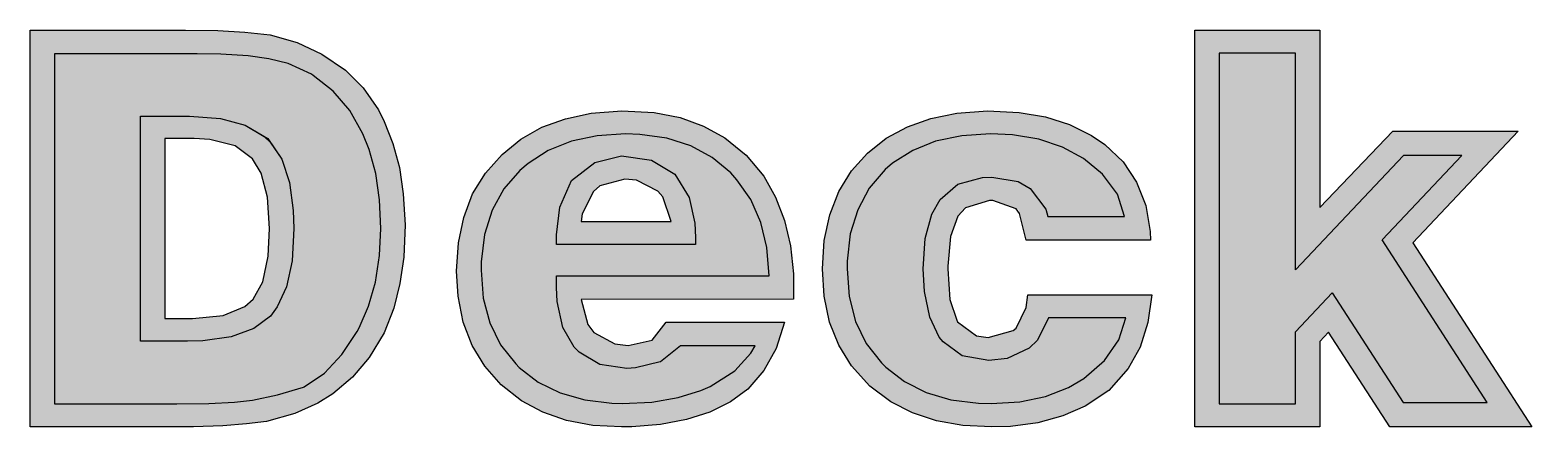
# Model space of a CAD drawing. Header units: millimetres. Extents: x 2963 to 4062, y 1247 to 1959.
# Drawn here: x 3074.62 to 3082.38, y 1366.21 to 1368.26 of the extents above; entities that cross this region are included whole.
import ezdxf

# ---------------------------------------------------------------- set-up
doc = ezdxf.new("R2010")
doc.units = ezdxf.units.MM
doc.layers.add('DMText', color=7, linetype='Continuous', true_color=0x22346e)
doc.layers.add('PitchDeck Small', color=7, linetype='Continuous', true_color=0x22346e)

msp = doc.modelspace()

# ---------------------------------------------------------------- hatches: boundary and pattern name
at = {"layer": 'DMText'}
h = msp.add_hatch(color=256, dxfattribs=at)
h.dxf.hatch_style = 1
h.paths.add_polyline_path([(3075.4428, 1367.8165), (3075.1899, 1367.8165), (3075.1899, 1366.6531), (3075.432, 1366.6531), (3075.5117, 1366.6547), (3075.6589, 1366.6761), (3075.7754, 1366.719), (3075.8612, 1366.7834), (3075.8965, 1366.8309), (3075.944, 1366.9351), (3075.9731, 1367.07), (3075.9823, 1367.2356), (3075.9792, 1367.3291), (3075.9593, 1367.4747), (3075.9194, 1367.5942), (3075.8597, 1367.6831), (3075.829, 1367.7122), (3075.7309, 1367.7705), (3075.6022, 1367.8057)])
h.paths.add_polyline_path([(3075.8459, 1367.398), (3075.8137, 1367.5222), (3075.7692, 1367.5973), (3075.6788, 1367.6632), (3075.547, 1367.6969), (3075.4673, 1367.7015), (3075.3156, 1367.7015), (3075.3156, 1366.7712), (3075.4581, 1366.7712), (3075.616, 1366.7865), (3075.7279, 1366.8325), (3075.7723, 1366.8708), (3075.8214, 1366.9612), (3075.8489, 1367.093), (3075.8566, 1367.2356)], flags=16)
h.paths.add_polyline_path([(3077.538, 1367.5774), (3077.417, 1367.4839), (3077.3571, 1367.3459), (3077.3403, 1367.2034), (3077.3403, 1367.1528), (3078.0591, 1367.1528), (3078.0591, 1367.1896), (3078.056, 1367.2631), (3078.0254, 1367.3965), (3077.9528, 1367.5181), (3077.8307, 1367.5896), (3077.6763, 1367.6119)])
h.paths.add_polyline_path([(3077.8905, 1367.3996), (3077.8644, 1367.4302), (3077.7541, 1367.4854), (3077.6928, 1367.4915), (3077.564, 1367.4563), (3077.5319, 1367.4271), (3077.4721, 1367.3122), (3077.4675, 1367.2723), (3077.9334, 1367.2723)], flags=16)
at = {"layer": 'PitchDeck Small'}
h = msp.add_hatch(color=256, dxfattribs=at)
h.dxf.hatch_style = 1
h.paths.add_polyline_path([(3074.6182, 1366.2102), (3075.3018, 1366.2102), (3075.4627, 1366.2117), (3075.6144, 1366.2163), (3075.7371, 1366.2255), (3075.8411, 1366.2389), (3075.9869, 1366.2792), (3076.1064, 1366.3328), (3076.1846, 1366.3818), (3076.2858, 1366.4677), (3076.3716, 1366.5688), (3076.4487, 1366.6963), (3076.4988, 1366.8248), (3076.531, 1366.952), (3076.5509, 1367.0884), (3076.5579, 1367.2549), (3076.5479, 1367.4149), (3076.5279, 1367.5513), (3076.4942, 1367.6754), (3076.4498, 1367.7904), (3076.4191, 1367.8502), (3076.3409, 1367.9636), (3076.249, 1368.0556), (3076.1275, 1368.1372), (3075.9991, 1368.1981), (3075.8598, 1368.2375), (3075.7294, 1368.2517), (3075.5899, 1368.2594), (3075.4213, 1368.2625), (3074.6182, 1368.2625)])
h.paths.add_polyline_path([(3074.7439, 1366.3297), (3074.7439, 1368.1399), (3075.4826, 1368.1399), (3075.6052, 1368.1383), (3075.7463, 1368.1291), (3075.8535, 1368.1138), (3075.9532, 1368.0893), (3076.076, 1368.0326), (3076.1861, 1367.9467), (3076.272, 1367.8456), (3076.3394, 1367.726), (3076.3716, 1367.6448), (3076.4053, 1367.5206), (3076.4252, 1367.3842), (3076.4314, 1367.2356), (3076.4252, 1367.0961), (3076.4038, 1366.9581), (3076.3685, 1366.834), (3076.3166, 1366.7156), (3076.2306, 1366.5857), (3076.1402, 1366.4891), (3076.0355, 1366.4168), (3075.898, 1366.3757), (3075.7677, 1366.3481), (3075.6757, 1366.3389), (3075.5424, 1366.3313), (3075.3769, 1366.3297)], flags=16)
h.paths.add_polyline_path([(3075.1899, 1367.8165), (3075.4428, 1367.8165), (3075.6022, 1367.8057), (3075.7309, 1367.7705), (3075.8474, 1367.7013), (3075.9194, 1367.5942), (3075.9593, 1367.4747), (3075.9792, 1367.3291), (3075.9823, 1367.2356), (3075.9731, 1367.07), (3075.944, 1366.9351), (3075.8965, 1366.8309), (3075.8612, 1366.7834), (3075.7754, 1366.719), (3075.6589, 1366.6761), (3075.5117, 1366.6547), (3075.432, 1366.6531), (3075.1899, 1366.6531)], flags=0)
h.paths.add_polyline_path([(3075.1899, 1367.8165), (3075.4428, 1367.8165), (3075.6022, 1367.8057), (3075.7309, 1367.7705), (3075.829, 1367.7122), (3075.8474, 1367.7013), (3075.9194, 1367.5942), (3075.9593, 1367.4747), (3075.9792, 1367.3291), (3075.9823, 1367.2356), (3075.9731, 1367.07), (3075.944, 1366.9351), (3075.8965, 1366.8309), (3075.8612, 1366.7834), (3075.7754, 1366.719), (3075.6589, 1366.6761), (3075.5117, 1366.6547), (3075.432, 1366.6531), (3075.1899, 1366.6531)], flags=0)
h.paths.add_polyline_path([(3075.3156, 1367.7015), (3075.4673, 1367.7015), (3075.547, 1367.6969), (3075.6788, 1367.6632), (3075.7692, 1367.5973), (3075.8137, 1367.5222), (3075.8459, 1367.398), (3075.8566, 1367.2356), (3075.8489, 1367.093), (3075.8214, 1366.9612), (3075.7723, 1366.8708), (3075.7279, 1366.8325), (3075.616, 1366.7865), (3075.4581, 1366.7712), (3075.3156, 1366.7712)], flags=0)
h.paths.add_polyline_path([(3076.8329, 1367.162), (3076.8237, 1367.0164), (3076.8314, 1366.8861), (3076.8575, 1366.7528), (3076.9034, 1366.6317), (3076.9693, 1366.5244), (3077.054, 1366.4274), (3077.1594, 1366.3451), (3077.2698, 1366.2868), (3077.3924, 1366.2439), (3077.5288, 1366.2178), (3077.6759, 1366.2102), (3077.7296, 1366.2102), (3077.8782, 1366.2224), (3078.0116, 1366.2485), (3078.1327, 1366.2868), (3078.24, 1366.3405), (3078.3289, 1366.4064), (3078.4116, 1366.5014), (3078.476, 1366.6163), (3078.5189, 1366.7528), (3077.9074, 1366.7528), (3077.8353, 1366.6593), (3077.7112, 1366.6317), (3077.6422, 1366.6393), (3077.5334, 1366.6991), (3077.5027, 1366.7405), (3077.4675, 1366.8692), (3078.5649, 1366.8708), (3078.5649, 1366.9382), (3078.5649, 1367.0026), (3078.5496, 1367.1467), (3078.5189, 1367.2785), (3078.4729, 1367.398), (3078.4116, 1367.5068), (3078.3216, 1367.6163), (3078.2108, 1367.7046), (3078.1005, 1367.7659), (3077.9794, 1367.8103), (3077.8445, 1367.8364), (3077.6775, 1367.8451), (3077.5196, 1367.8318), (3077.3862, 1367.8042), (3077.2652, 1367.7597), (3077.1563, 1367.6984), (3077.0586, 1367.6193), (3076.9724, 1367.5222), (3076.9065, 1367.4149), (3076.8605, 1367.2938)])
h.paths.add_polyline_path([(3076.9678, 1367.2049), (3077.0077, 1367.3306), (3077.0674, 1367.4409), (3077.1502, 1367.536), (3077.1931, 1367.5728), (3077.2973, 1367.6402), (3077.4169, 1367.6877), (3077.5502, 1367.7153), (3077.6974, 1367.726), (3077.771, 1367.723), (3077.9104, 1367.703), (3078.0346, 1367.6632), (3078.1449, 1367.6034), (3078.2415, 1367.5237), (3078.2721, 1367.4885), (3078.3442, 1367.3858), (3078.3963, 1367.2677), (3078.427, 1367.1375), (3078.4392, 1366.9919), (3077.3403, 1366.9919), (3077.3403, 1366.9321), (3077.3433, 1366.8585), (3077.3725, 1366.7252), (3077.4322, 1366.6225), (3077.4567, 1366.5964), (3077.564, 1366.5336), (3077.7035, 1366.5121), (3077.7495, 1366.5152), (3077.8789, 1366.5479), (3077.9809, 1366.6301), (3078.3672, 1366.6301), (3078.3457, 1366.5918), (3078.2614, 1366.4999), (3078.1342, 1366.4202), (3078.0867, 1366.3987), (3077.9687, 1366.3619), (3077.8323, 1366.3389), (3077.6805, 1366.3313), (3077.6269, 1366.3328), (3077.4859, 1366.3497), (3077.3587, 1366.3864), (3077.2452, 1366.4416), (3077.1419, 1366.5224), (3077.0506, 1366.6347), (3076.9954, 1366.7482), (3076.9617, 1366.8769), (3076.949, 1367.0474)], flags=16)
h.paths.add_polyline_path([(3077.3403, 1367.1528), (3077.3403, 1367.2034), (3077.3571, 1367.3459), (3077.417, 1367.4839), (3077.538, 1367.5774), (3077.6763, 1367.6119), (3077.8307, 1367.5896), (3077.9528, 1367.5181), (3078.0254, 1367.3965), (3078.056, 1367.2631), (3078.0606, 1367.1528)], flags=0)
h.paths.add_polyline_path([(3077.4675, 1367.2723), (3077.4721, 1367.3122), (3077.5442, 1367.4508), (3077.6928, 1367.4915), (3077.7541, 1367.4854), (3077.8644, 1367.4302), (3077.8905, 1367.3996), (3077.9334, 1367.2723)], flags=0)
h.paths.add_polyline_path([(3078.7243, 1367.1743), (3078.7151, 1367.0286), (3078.7243, 1366.8861), (3078.7519, 1366.7528), (3078.7994, 1366.6332), (3078.8653, 1366.5259), (3078.96, 1366.421), (3079.0692, 1366.3405), (3079.181, 1366.2838), (3079.3052, 1366.2424), (3079.4416, 1366.2178), (3079.5903, 1366.2102), (3079.6884, 1366.2132), (3079.8294, 1366.2316), (3079.9581, 1366.2669), (3080.0731, 1366.3175), (3080.1962, 1366.3983), (3080.2953, 1366.5121), (3080.3582, 1366.6225), (3080.398, 1366.7497), (3080.4179, 1366.8938), (3079.7773, 1366.8938), (3079.7681, 1366.8279), (3079.7114, 1366.7113), (3079.5719, 1366.6731), (3079.5121, 1366.6807), (3079.4113, 1366.7564), (3079.3742, 1366.8692), (3079.3629, 1367.0365), (3079.3772, 1367.1957), (3079.4155, 1367.2999), (3079.4554, 1367.3428), (3079.5877, 1367.3837), (3079.7295, 1367.3334), (3079.7681, 1367.1758), (3080.4118, 1367.1758), (3080.4103, 1367.2202), (3080.3873, 1367.3551), (3080.3398, 1367.4762), (3080.2693, 1367.5804), (3080.1758, 1367.6708), (3080.1068, 1367.7168), (3079.9934, 1367.7735), (3079.8692, 1367.8134), (3079.7328, 1367.8364), (3079.5689, 1367.8448), (3079.4109, 1367.8333), (3079.2761, 1367.8057), (3079.155, 1367.7628), (3079.0446, 1367.703), (3078.9481, 1367.6264), (3078.8653, 1367.5344), (3078.7994, 1367.4271), (3078.7534, 1367.3076)])
h.paths.add_polyline_path([(3078.8592, 1367.208), (3078.8975, 1367.3337), (3078.9573, 1367.4455), (3079.04, 1367.5406), (3079.0783, 1367.5743), (3079.1826, 1367.6402), (3079.3006, 1367.6877), (3079.4355, 1367.7153), (3079.5841, 1367.726), (3079.6976, 1367.7199), (3079.834, 1367.6984), (3079.9566, 1367.6571), (3080.0654, 1367.5988), (3080.1635, 1367.5176), (3080.2401, 1367.4134), (3080.2769, 1367.2984), (3079.88, 1367.2984), (3079.8708, 1367.3367), (3079.7895, 1367.4425), (3079.7267, 1367.4793), (3079.5918, 1367.5022), (3079.5428, 1367.5007), (3079.4155, 1367.4655), (3079.3236, 1367.3858), (3079.2807, 1367.3107), (3079.2469, 1367.185), (3079.2362, 1367.0286), (3079.2423, 1366.9106), (3079.2699, 1366.7773), (3079.319, 1366.6746), (3079.3389, 1366.6501), (3079.4385, 1366.578), (3079.5749, 1366.5535), (3079.67, 1366.5642), (3079.7849, 1366.6179), (3079.8278, 1366.6593), (3079.8846, 1366.7742), (3080.2831, 1366.7742), (3080.2478, 1366.6608), (3080.1742, 1366.5535), (3080.0669, 1366.46), (3079.9872, 1366.414), (3079.8692, 1366.368), (3079.7359, 1366.3405), (3079.5872, 1366.3313), (3079.5213, 1366.3328), (3079.3788, 1366.3512), (3079.2515, 1366.388), (3079.1397, 1366.4447), (3079.0273, 1366.5321), (3078.9419, 1366.6409), (3078.8868, 1366.7558), (3078.853, 1366.8846), (3078.8406, 1367.0523)], flags=16)
h.paths.add_polyline_path([(3080.6402, 1368.2625), (3080.6402, 1366.2102), (3081.287, 1366.2102), (3081.287, 1366.6525), (3081.3325, 1366.7008), (3081.6497, 1366.2102), (3082.3837, 1366.2102), (3081.768, 1367.1627), (3082.312, 1367.7398), (3081.6649, 1367.7398), (3081.287, 1367.3442), (3081.287, 1368.2625)])
h.paths.add_polyline_path([(3080.7659, 1368.1429), (3081.1613, 1368.1429), (3081.1613, 1367.0224), (3081.7191, 1367.6141), (3082.0208, 1367.6141), (3081.6089, 1367.1773), (3082.1528, 1366.3359), (3081.7181, 1366.3359), (3081.351, 1366.9037), (3081.1613, 1366.7024), (3081.1613, 1366.3297), (3080.7659, 1366.3297)], flags=16)
h = msp.add_hatch(color=256, dxfattribs=at)
h.dxf.hatch_style = 1
h.paths.add_polyline_path([(3076.4252, 1367.3842), (3076.4053, 1367.5206), (3076.3716, 1367.6448), (3076.3394, 1367.726), (3076.272, 1367.8456), (3076.1861, 1367.9467), (3076.0819, 1368.028), (3076.0727, 1368.0341), (3075.9532, 1368.0893), (3075.8535, 1368.1138), (3075.7463, 1368.1291), (3075.6052, 1368.1383), (3075.4826, 1368.1399), (3074.7439, 1368.1399), (3074.7439, 1366.3297), (3075.3769, 1366.3297), (3075.5424, 1366.3313), (3075.6757, 1366.3389), (3075.7677, 1366.3481), (3075.898, 1366.3757), (3076.0313, 1366.4156), (3076.0359, 1366.4171), (3076.1402, 1366.4891), (3076.2306, 1366.5857), (3076.3088, 1366.7037), (3076.3195, 1366.7221), (3076.3685, 1366.834), (3076.4038, 1366.9581), (3076.4252, 1367.0961), (3076.4314, 1367.2356)])
h.paths.add_polyline_path([(3075.9823, 1367.2356), (3075.9731, 1367.07), (3075.944, 1366.9351), (3075.8965, 1366.8309), (3075.8612, 1366.7834), (3075.7754, 1366.719), (3075.6589, 1366.6761), (3075.5117, 1366.6547), (3075.432, 1366.6531), (3075.1899, 1366.6531), (3075.1899, 1367.8165), (3075.4428, 1367.8165), (3075.6022, 1367.8057), (3075.7309, 1367.7705), (3075.8474, 1367.7013), (3075.9194, 1367.5942), (3075.9593, 1367.4747), (3075.9792, 1367.3291)], flags=0)
h.paths.add_polyline_path([(3075.9823, 1367.2356), (3075.9731, 1367.07), (3075.944, 1366.9351), (3075.8965, 1366.8309), (3075.8612, 1366.7834), (3075.7754, 1366.719), (3075.6589, 1366.6761), (3075.5117, 1366.6547), (3075.432, 1366.6531), (3075.1899, 1366.6531), (3075.1899, 1367.8165), (3075.4428, 1367.8165), (3075.6022, 1367.8057), (3075.7309, 1367.7705), (3075.829, 1367.7122), (3075.8474, 1367.7013), (3075.9194, 1367.5942), (3075.9593, 1367.4747), (3075.9792, 1367.3291)], flags=16)
h.paths.add_polyline_path([(3075.8566, 1367.2356), (3075.8489, 1367.093), (3075.8214, 1366.9612), (3075.7723, 1366.8708), (3075.7279, 1366.8325), (3075.616, 1366.7865), (3075.4581, 1366.7712), (3075.3156, 1366.7712), (3075.3156, 1367.7015), (3075.4673, 1367.7015), (3075.547, 1367.6969), (3075.6788, 1367.6632), (3075.7692, 1367.5973), (3075.8137, 1367.5222), (3075.8459, 1367.398)], flags=0)
h.paths.add_polyline_path([(3077.3403, 1367.1528), (3077.3403, 1367.2034), (3077.3571, 1367.3459), (3077.417, 1367.4839), (3077.538, 1367.5774), (3077.6763, 1367.6119), (3077.8307, 1367.5896), (3077.9528, 1367.5181), (3078.0254, 1367.3965), (3078.056, 1367.2631), (3078.0591, 1367.1896), (3078.0591, 1367.1528)], flags=17)
h.paths.add_polyline_path([(3077.3403, 1367.1528), (3077.3403, 1367.2034), (3077.3571, 1367.3459), (3077.4077, 1367.4624), (3077.417, 1367.4839), (3077.538, 1367.5774), (3077.6667, 1367.6095), (3077.6763, 1367.6119), (3077.8307, 1367.5896), (3077.938, 1367.5268), (3077.9528, 1367.5181), (3078.0254, 1367.3965), (3078.056, 1367.2631), (3078.0591, 1367.1896), (3078.0591, 1367.1528)], flags=17)
h.paths.add_polyline_path([(3077.4675, 1367.2723), (3077.4721, 1367.3122), (3077.5319, 1367.4271), (3077.564, 1367.4563), (3077.6928, 1367.4915), (3077.7541, 1367.4854), (3077.8644, 1367.4302), (3077.8905, 1367.3996), (3077.9334, 1367.2723)], flags=0)
h.paths.add_polyline_path([(3079.2423, 1366.9106), (3079.2362, 1367.0286), (3079.2469, 1367.185), (3079.2807, 1367.3107), (3079.3236, 1367.3858), (3079.4155, 1367.4655), (3079.5428, 1367.5007), (3079.5918, 1367.5022), (3079.7267, 1367.4793), (3079.7895, 1367.4425), (3079.8708, 1367.3367), (3079.88, 1367.2984), (3080.2769, 1367.2984), (3080.2401, 1367.4134), (3080.1635, 1367.5176), (3080.0654, 1367.5988), (3079.9566, 1367.6571), (3079.834, 1367.6984), (3079.6976, 1367.7199), (3079.5841, 1367.726), (3079.4355, 1367.7153), (3079.3006, 1367.6877), (3079.1826, 1367.6402), (3079.0783, 1367.5743), (3079.04, 1367.5406), (3078.9573, 1367.4455), (3078.8975, 1367.3337), (3078.8592, 1367.208), (3078.8423, 1367.067), (3078.8423, 1367.0286), (3078.853, 1366.8846), (3078.8868, 1366.7558), (3078.9419, 1366.6409), (3079.0201, 1366.5412), (3079.0431, 1366.5198), (3079.1397, 1366.4447), (3079.2515, 1366.388), (3079.3788, 1366.3512), (3079.5213, 1366.3328), (3079.5872, 1366.3313), (3079.7359, 1366.3405), (3079.8692, 1366.368), (3079.9872, 1366.414), (3080.0669, 1366.46), (3080.1742, 1366.5535), (3080.2478, 1366.6608), (3080.2831, 1366.7742), (3079.8846, 1366.7742), (3079.8278, 1366.6593), (3079.7849, 1366.6179), (3079.67, 1366.5642), (3079.5749, 1366.5535), (3079.4385, 1366.578), (3079.3389, 1366.6501), (3079.319, 1366.6746), (3079.2699, 1366.7773)])
h.paths.add_polyline_path([(3081.1613, 1368.1429), (3080.7659, 1368.1429), (3080.7659, 1366.3297), (3081.1613, 1366.3297), (3081.1613, 1366.7024), (3081.351, 1366.9037), (3081.7181, 1366.3359), (3082.1528, 1366.3359), (3081.6089, 1367.1773), (3082.0208, 1367.6141), (3081.7191, 1367.6141), (3081.1613, 1367.0224)])
h = msp.add_hatch(color=256, dxfattribs=at)
h.dxf.hatch_style = 1
h.paths.add_polyline_path([(3075.1899, 1366.6531), (3075.1899, 1367.8165), (3075.4428, 1367.8165), (3075.6022, 1367.8057), (3075.7309, 1367.7705), (3075.8474, 1367.7013), (3075.9194, 1367.5942), (3075.9593, 1367.4747), (3075.9792, 1367.3291), (3075.9823, 1367.2356), (3075.9731, 1367.07), (3075.944, 1366.9351), (3075.8965, 1366.8309), (3075.8612, 1366.7834), (3075.7754, 1366.719), (3075.6589, 1366.6761), (3075.5117, 1366.6547), (3075.432, 1366.6531)], flags=17)
h.paths.add_polyline_path([(3075.1899, 1366.6531), (3075.1899, 1367.8165), (3075.4428, 1367.8165), (3075.6022, 1367.8057), (3075.7309, 1367.7705), (3075.829, 1367.7122), (3075.8474, 1367.7013), (3075.9194, 1367.5942), (3075.9593, 1367.4747), (3075.9792, 1367.3291), (3075.9823, 1367.2356), (3075.9731, 1367.07), (3075.944, 1366.9351), (3075.8965, 1366.8309), (3075.8612, 1366.7834), (3075.7754, 1366.719), (3075.6589, 1366.6761), (3075.5117, 1366.6547), (3075.432, 1366.6531)], flags=17)
h.paths.add_polyline_path([(3075.3156, 1366.7712), (3075.3156, 1367.7015), (3075.4673, 1367.7015), (3075.547, 1367.6969), (3075.6788, 1367.6632), (3075.7692, 1367.5973), (3075.8137, 1367.5222), (3075.8459, 1367.398), (3075.8566, 1367.2356), (3075.8489, 1367.093), (3075.8214, 1366.9612), (3075.7723, 1366.8708), (3075.7279, 1366.8325), (3075.616, 1366.7865), (3075.4581, 1366.7712)], flags=0)
h.paths.add_polyline_path([(3077.3403, 1367.1528), (3077.3403, 1367.2034), (3077.3571, 1367.3459), (3077.417, 1367.4839), (3077.538, 1367.5774), (3077.6763, 1367.6119), (3077.8307, 1367.5896), (3077.9528, 1367.5181), (3078.0254, 1367.3965), (3078.056, 1367.2631), (3078.0591, 1367.1896), (3078.0591, 1367.1528)], flags=17)
h.paths.add_polyline_path([(3077.3403, 1367.1528), (3077.3403, 1367.2034), (3077.3571, 1367.3459), (3077.4077, 1367.4624), (3077.417, 1367.4839), (3077.538, 1367.5774), (3077.6667, 1367.6095), (3077.6763, 1367.6119), (3077.8307, 1367.5896), (3077.938, 1367.5268), (3077.9528, 1367.5181), (3078.0254, 1367.3965), (3078.056, 1367.2631), (3078.0591, 1367.1896), (3078.0591, 1367.1528)], flags=17)
h.paths.add_polyline_path([(3077.4675, 1367.2723), (3077.4721, 1367.3122), (3077.5319, 1367.4271), (3077.564, 1367.4563), (3077.6928, 1367.4915), (3077.7541, 1367.4854), (3077.8644, 1367.4302), (3077.8905, 1367.3996), (3077.9334, 1367.2723)], flags=0)
h = msp.add_hatch(color=256, dxfattribs=at)
h.dxf.hatch_style = 1
h.paths.add_polyline_path([(3077.3403, 1366.9919), (3078.4392, 1366.9919), (3078.427, 1367.1375), (3078.3963, 1367.2677), (3078.3442, 1367.3858), (3078.2721, 1367.4885), (3078.2415, 1367.5237), (3078.1449, 1367.6034), (3078.0346, 1367.6632), (3077.9104, 1367.703), (3077.771, 1367.723), (3077.6974, 1367.726), (3077.5502, 1367.7153), (3077.4169, 1367.6877), (3077.2973, 1367.6402), (3077.1931, 1367.5728), (3077.1502, 1367.536), (3077.0674, 1367.4409), (3077.0077, 1367.3306), (3076.9678, 1367.2049), (3076.951, 1367.0639), (3076.951, 1367.021), (3076.9617, 1366.8769), (3076.9954, 1366.7482), (3077.0506, 1366.6347), (3077.1303, 1366.5366), (3077.1471, 1366.5183), (3077.2452, 1366.4416), (3077.3587, 1366.3864), (3077.4859, 1366.3497), (3077.6269, 1366.3328), (3077.6805, 1366.3313), (3077.8323, 1366.3389), (3077.9687, 1366.3619), (3078.0867, 1366.3987), (3078.1342, 1366.4202), (3078.2614, 1366.4999), (3078.3457, 1366.5918), (3078.3672, 1366.6301), (3077.9809, 1366.6301), (3077.8782, 1366.5474), (3077.8767, 1366.5474), (3077.7495, 1366.5152), (3077.7035, 1366.5121), (3077.564, 1366.5336), (3077.4426, 1366.6047), (3077.3725, 1366.7252), (3077.3433, 1366.8585), (3077.3403, 1366.9321)])
h.paths.add_polyline_path([(3077.3571, 1367.3459), (3077.417, 1367.4839), (3077.538, 1367.5774), (3077.6763, 1367.6119), (3077.8307, 1367.5896), (3077.9528, 1367.5181), (3078.0254, 1367.3965), (3078.056, 1367.2631), (3078.0606, 1367.1528), (3077.3403, 1367.1528), (3077.3403, 1367.2034)], flags=16)
h.paths.add_polyline_path([(3077.4675, 1367.2723), (3077.4721, 1367.3122), (3077.5442, 1367.4508), (3077.6928, 1367.4915), (3077.7541, 1367.4854), (3077.8644, 1367.4302), (3077.8905, 1367.3996), (3077.9334, 1367.2723)], flags=0)

# ---------------------------------------------------------------- linework, layer by layer
for points in [[(3076.5509, 1367.0884), (3076.531, 1366.952), (3076.4988, 1366.8248), (3076.4487, 1366.6963), (3076.3716, 1366.5688), (3076.2858, 1366.4677), (3076.1846, 1366.3818), (3076.1064, 1366.3328), (3075.9869, 1366.2792), (3075.8411, 1366.2389), (3075.7371, 1366.2255), (3075.6144, 1366.2163), (3075.4627, 1366.2117), (3075.3018, 1366.2102), (3074.6182, 1366.2102), (3074.6182, 1368.2625), (3075.4213, 1368.2625), (3075.5899, 1368.2594), (3075.7294, 1368.2517), (3075.8598, 1368.2375), (3075.9991, 1368.1981), (3076.1275, 1368.1372), (3076.249, 1368.0556), (3076.3409, 1367.9636), (3076.4191, 1367.8502), (3076.4498, 1367.7904), (3076.4942, 1367.6754), (3076.5279, 1367.5513), (3076.5479, 1367.4149), (3076.5579, 1367.2549)], [(3080.6402, 1368.2625), (3081.287, 1368.2625), (3081.287, 1367.3442), (3081.6649, 1367.7398), (3082.312, 1367.7398), (3081.768, 1367.1627), (3082.3837, 1366.2102), (3081.6497, 1366.2102), (3081.3325, 1366.7008), (3081.287, 1366.6525), (3081.287, 1366.2102), (3080.6402, 1366.2102)], [(3076.4053, 1367.5206), (3076.3716, 1367.6448), (3076.3394, 1367.726), (3076.272, 1367.8456), (3076.1861, 1367.9467), (3076.0819, 1368.028), (3076.0727, 1368.0341), (3075.9532, 1368.0893), (3075.8535, 1368.1138), (3075.7463, 1368.1291), (3075.6052, 1368.1383), (3075.4826, 1368.1399), (3074.7439, 1368.1399), (3074.7439, 1366.3297), (3075.3769, 1366.3297), (3075.5424, 1366.3313), (3075.6757, 1366.3389), (3075.7677, 1366.3481), (3075.898, 1366.3757), (3076.0313, 1366.4156), (3076.0359, 1366.4171), (3076.1402, 1366.4891), (3076.2306, 1366.5857), (3076.3088, 1366.7037), (3076.3195, 1366.7221), (3076.3685, 1366.834), (3076.4038, 1366.9581), (3076.4252, 1367.0961), (3076.4314, 1367.2356), (3076.4252, 1367.3842)], [(3081.1613, 1367.0224), (3081.1613, 1368.1429), (3080.7659, 1368.1429), (3080.7659, 1366.3297), (3081.1613, 1366.3297), (3081.1613, 1366.7024), (3081.351, 1366.9037), (3081.7181, 1366.3359), (3082.1528, 1366.3359), (3081.6089, 1367.1773), (3082.0208, 1367.6141), (3081.7191, 1367.6141)], [(3076.8237, 1367.0164), (3076.8329, 1367.162), (3076.8605, 1367.2938), (3076.9065, 1367.4149), (3076.9724, 1367.5222), (3077.0586, 1367.6193), (3077.1563, 1367.6984), (3077.2652, 1367.7597), (3077.3862, 1367.8042), (3077.5196, 1367.8318), (3077.6775, 1367.8451), (3077.8445, 1367.8364), (3077.9794, 1367.8103), (3078.1005, 1367.7659), (3078.2108, 1367.7046), (3078.3216, 1367.6163), (3078.4116, 1367.5068), (3078.4729, 1367.398), (3078.5189, 1367.2785), (3078.5496, 1367.1467), (3078.5649, 1367.0026), (3078.5649, 1366.9382), (3078.5649, 1366.8708), (3077.4675, 1366.8692), (3077.5027, 1366.7405), (3077.5334, 1366.6991), (3077.6422, 1366.6393), (3077.7112, 1366.6317), (3077.8353, 1366.6593), (3077.9074, 1366.7528), (3078.5189, 1366.7528), (3078.476, 1366.6163), (3078.4116, 1366.5014), (3078.3289, 1366.4064), (3078.24, 1366.3405), (3078.1327, 1366.2868), (3078.0116, 1366.2485), (3077.8782, 1366.2224), (3077.7296, 1366.2102), (3077.6759, 1366.2102), (3077.5288, 1366.2178), (3077.3924, 1366.2439), (3077.2698, 1366.2868), (3077.1594, 1366.3451), (3077.054, 1366.4274), (3076.9693, 1366.5244), (3076.9034, 1366.6317), (3076.8575, 1366.7528), (3076.8314, 1366.8861)], [(3078.7151, 1367.0286), (3078.7243, 1367.1743), (3078.7534, 1367.3076), (3078.7994, 1367.4271), (3078.8653, 1367.5344), (3078.9481, 1367.6264), (3079.0446, 1367.703), (3079.155, 1367.7628), (3079.2761, 1367.8057), (3079.4109, 1367.8333), (3079.5689, 1367.8448), (3079.7328, 1367.8364), (3079.8692, 1367.8134), (3079.9934, 1367.7735), (3080.1068, 1367.7168), (3080.1758, 1367.6708), (3080.2693, 1367.5804), (3080.3398, 1367.4762), (3080.3873, 1367.3551), (3080.4103, 1367.2202), (3080.4118, 1367.1758), (3079.7681, 1367.1758), (3079.7343, 1367.3137), (3079.716, 1367.3383), (3079.5957, 1367.3809), (3079.5795, 1367.3812), (3079.4554, 1367.3428), (3079.4155, 1367.2999), (3079.3772, 1367.1957), (3079.3634, 1367.0424), (3079.3634, 1367.0286), (3079.3742, 1366.8692), (3079.4094, 1366.762), (3079.414, 1366.7543), (3079.5121, 1366.6807), (3079.5719, 1366.6731), (3079.7006, 1366.7083), (3079.716, 1366.7206), (3079.7681, 1366.8279), (3079.7773, 1366.8938), (3080.4179, 1366.8938), (3080.398, 1366.7497), (3080.3582, 1366.6225), (3080.2953, 1366.5121), (3080.1962, 1366.3983), (3080.0731, 1366.3175), (3079.9581, 1366.2669), (3079.8294, 1366.2316), (3079.6884, 1366.2132), (3079.5903, 1366.2102), (3079.4416, 1366.2178), (3079.3052, 1366.2424), (3079.181, 1366.2838), (3079.0692, 1366.3405), (3078.96, 1366.421), (3078.8653, 1366.5259), (3078.7994, 1366.6332), (3078.7519, 1366.7528), (3078.7243, 1366.8861)], [(3075.9823, 1367.2356), (3075.9731, 1367.07), (3075.944, 1366.9351), (3075.8965, 1366.8309), (3075.8612, 1366.7834), (3075.7754, 1366.719), (3075.6589, 1366.6761), (3075.5117, 1366.6547), (3075.432, 1366.6531), (3075.1899, 1366.6531), (3075.1899, 1367.8165), (3075.4428, 1367.8165), (3075.6022, 1367.8057), (3075.7309, 1367.7705), (3075.8474, 1367.7013), (3075.9194, 1367.5942), (3075.9593, 1367.4747), (3075.9792, 1367.3291)], [(3075.1899, 1367.8165), (3075.4428, 1367.8165), (3075.6022, 1367.8057), (3075.7309, 1367.7705), (3075.829, 1367.7122), (3075.8597, 1367.6831), (3075.9194, 1367.5942), (3075.9593, 1367.4747), (3075.9792, 1367.3291), (3075.9823, 1367.2356), (3075.9731, 1367.07), (3075.944, 1366.9351), (3075.8965, 1366.8309), (3075.8612, 1366.7834), (3075.7754, 1366.719), (3075.6589, 1366.6761), (3075.5117, 1366.6547), (3075.432, 1366.6531), (3075.1899, 1366.6531)], [(3075.1899, 1367.8165), (3075.4428, 1367.8165), (3075.6022, 1367.8057), (3075.7309, 1367.7705), (3075.8474, 1367.7013), (3075.9194, 1367.5942), (3075.9593, 1367.4747), (3075.9792, 1367.3291), (3075.9823, 1367.2356), (3075.9731, 1367.07), (3075.944, 1366.9351), (3075.8965, 1366.8309), (3075.8612, 1366.7834), (3075.7754, 1366.719), (3075.6589, 1366.6761), (3075.5117, 1366.6547), (3075.432, 1366.6531), (3075.1899, 1366.6531)], [(3075.8459, 1367.398), (3075.8137, 1367.5222), (3075.7692, 1367.5973), (3075.6788, 1367.6632), (3075.547, 1367.6969), (3075.4673, 1367.7015), (3075.3156, 1367.7015), (3075.3156, 1366.7712), (3075.4581, 1366.7712), (3075.616, 1366.7865), (3075.7279, 1366.8325), (3075.7723, 1366.8708), (3075.8214, 1366.9612), (3075.8489, 1367.093), (3075.8566, 1367.2356)], [(3077.3403, 1366.9321), (3077.3403, 1366.9919), (3078.4392, 1366.9919), (3078.427, 1367.1375), (3078.3963, 1367.2677), (3078.3442, 1367.3858), (3078.2721, 1367.4885), (3078.2415, 1367.5237), (3078.1449, 1367.6034), (3078.0346, 1367.6632), (3077.9104, 1367.703), (3077.771, 1367.723), (3077.6974, 1367.726), (3077.5502, 1367.7153), (3077.4169, 1367.6877), (3077.2973, 1367.6402), (3077.1931, 1367.5728), (3077.1502, 1367.536), (3077.0674, 1367.4409), (3077.0077, 1367.3306), (3076.9678, 1367.2049), (3076.951, 1367.0639), (3076.951, 1367.021), (3076.9617, 1366.8769), (3076.9954, 1366.7482), (3077.0506, 1366.6347), (3077.1303, 1366.5366), (3077.1471, 1366.5183), (3077.2452, 1366.4416), (3077.3587, 1366.3864), (3077.4859, 1366.3497), (3077.6269, 1366.3328), (3077.6805, 1366.3313), (3077.8323, 1366.3389), (3077.9687, 1366.3619), (3078.0867, 1366.3987), (3078.1342, 1366.4202), (3078.2614, 1366.4999), (3078.3457, 1366.5918), (3078.3672, 1366.6301), (3077.9809, 1366.6301), (3077.8782, 1366.5474), (3077.8767, 1366.5474), (3077.7495, 1366.5152), (3077.7035, 1366.5121), (3077.564, 1366.5336), (3077.4567, 1366.5964), (3077.4322, 1366.6225), (3077.3725, 1366.7252), (3077.3433, 1366.8585)], [(3079.2469, 1367.185), (3079.2807, 1367.3107), (3079.3236, 1367.3858), (3079.4155, 1367.4655), (3079.5428, 1367.5007), (3079.5918, 1367.5022), (3079.7267, 1367.4793), (3079.7895, 1367.4425), (3079.8708, 1367.3367), (3079.88, 1367.2984), (3080.2769, 1367.2984), (3080.2401, 1367.4134), (3080.1635, 1367.5176), (3080.0654, 1367.5988), (3079.9566, 1367.6571), (3079.834, 1367.6984), (3079.6976, 1367.7199), (3079.5841, 1367.726), (3079.4355, 1367.7153), (3079.3006, 1367.6877), (3079.1826, 1367.6402), (3079.0783, 1367.5743), (3079.04, 1367.5406), (3078.9573, 1367.4455), (3078.8975, 1367.3337), (3078.8592, 1367.208), (3078.8423, 1367.067), (3078.8423, 1367.0286), (3078.853, 1366.8846), (3078.8868, 1366.7558), (3078.9419, 1366.6409), (3079.0201, 1366.5412), (3079.0431, 1366.5198), (3079.1397, 1366.4447), (3079.2515, 1366.388), (3079.3788, 1366.3512), (3079.5213, 1366.3328), (3079.5872, 1366.3313), (3079.7359, 1366.3405), (3079.8692, 1366.368), (3079.9872, 1366.414), (3080.0669, 1366.46), (3080.1742, 1366.5535), (3080.2478, 1366.6608), (3080.2831, 1366.7742), (3079.8846, 1366.7742), (3079.8278, 1366.6593), (3079.7849, 1366.6179), (3079.67, 1366.5642), (3079.5749, 1366.5535), (3079.4385, 1366.578), (3079.3389, 1366.6501), (3079.319, 1366.6746), (3079.2699, 1366.7773), (3079.2423, 1366.9106), (3079.2362, 1367.0286)], [(3077.3403, 1367.2034), (3077.3571, 1367.3459), (3077.417, 1367.4839), (3077.538, 1367.5774), (3077.6763, 1367.6119), (3077.8307, 1367.5896), (3077.9528, 1367.5181), (3078.0254, 1367.3965), (3078.056, 1367.2631), (3078.0591, 1367.1896), (3078.0591, 1367.1528), (3077.3403, 1367.1528)], [(3077.8905, 1367.3996), (3077.8644, 1367.4302), (3077.7541, 1367.4854), (3077.6928, 1367.4915), (3077.564, 1367.4563), (3077.5319, 1367.4271), (3077.4721, 1367.3122), (3077.4675, 1367.2723), (3077.9334, 1367.2723)]]:
    msp.add_lwpolyline(points, close=True, dxfattribs=at)

doc.saveas('drawing.dxf')
